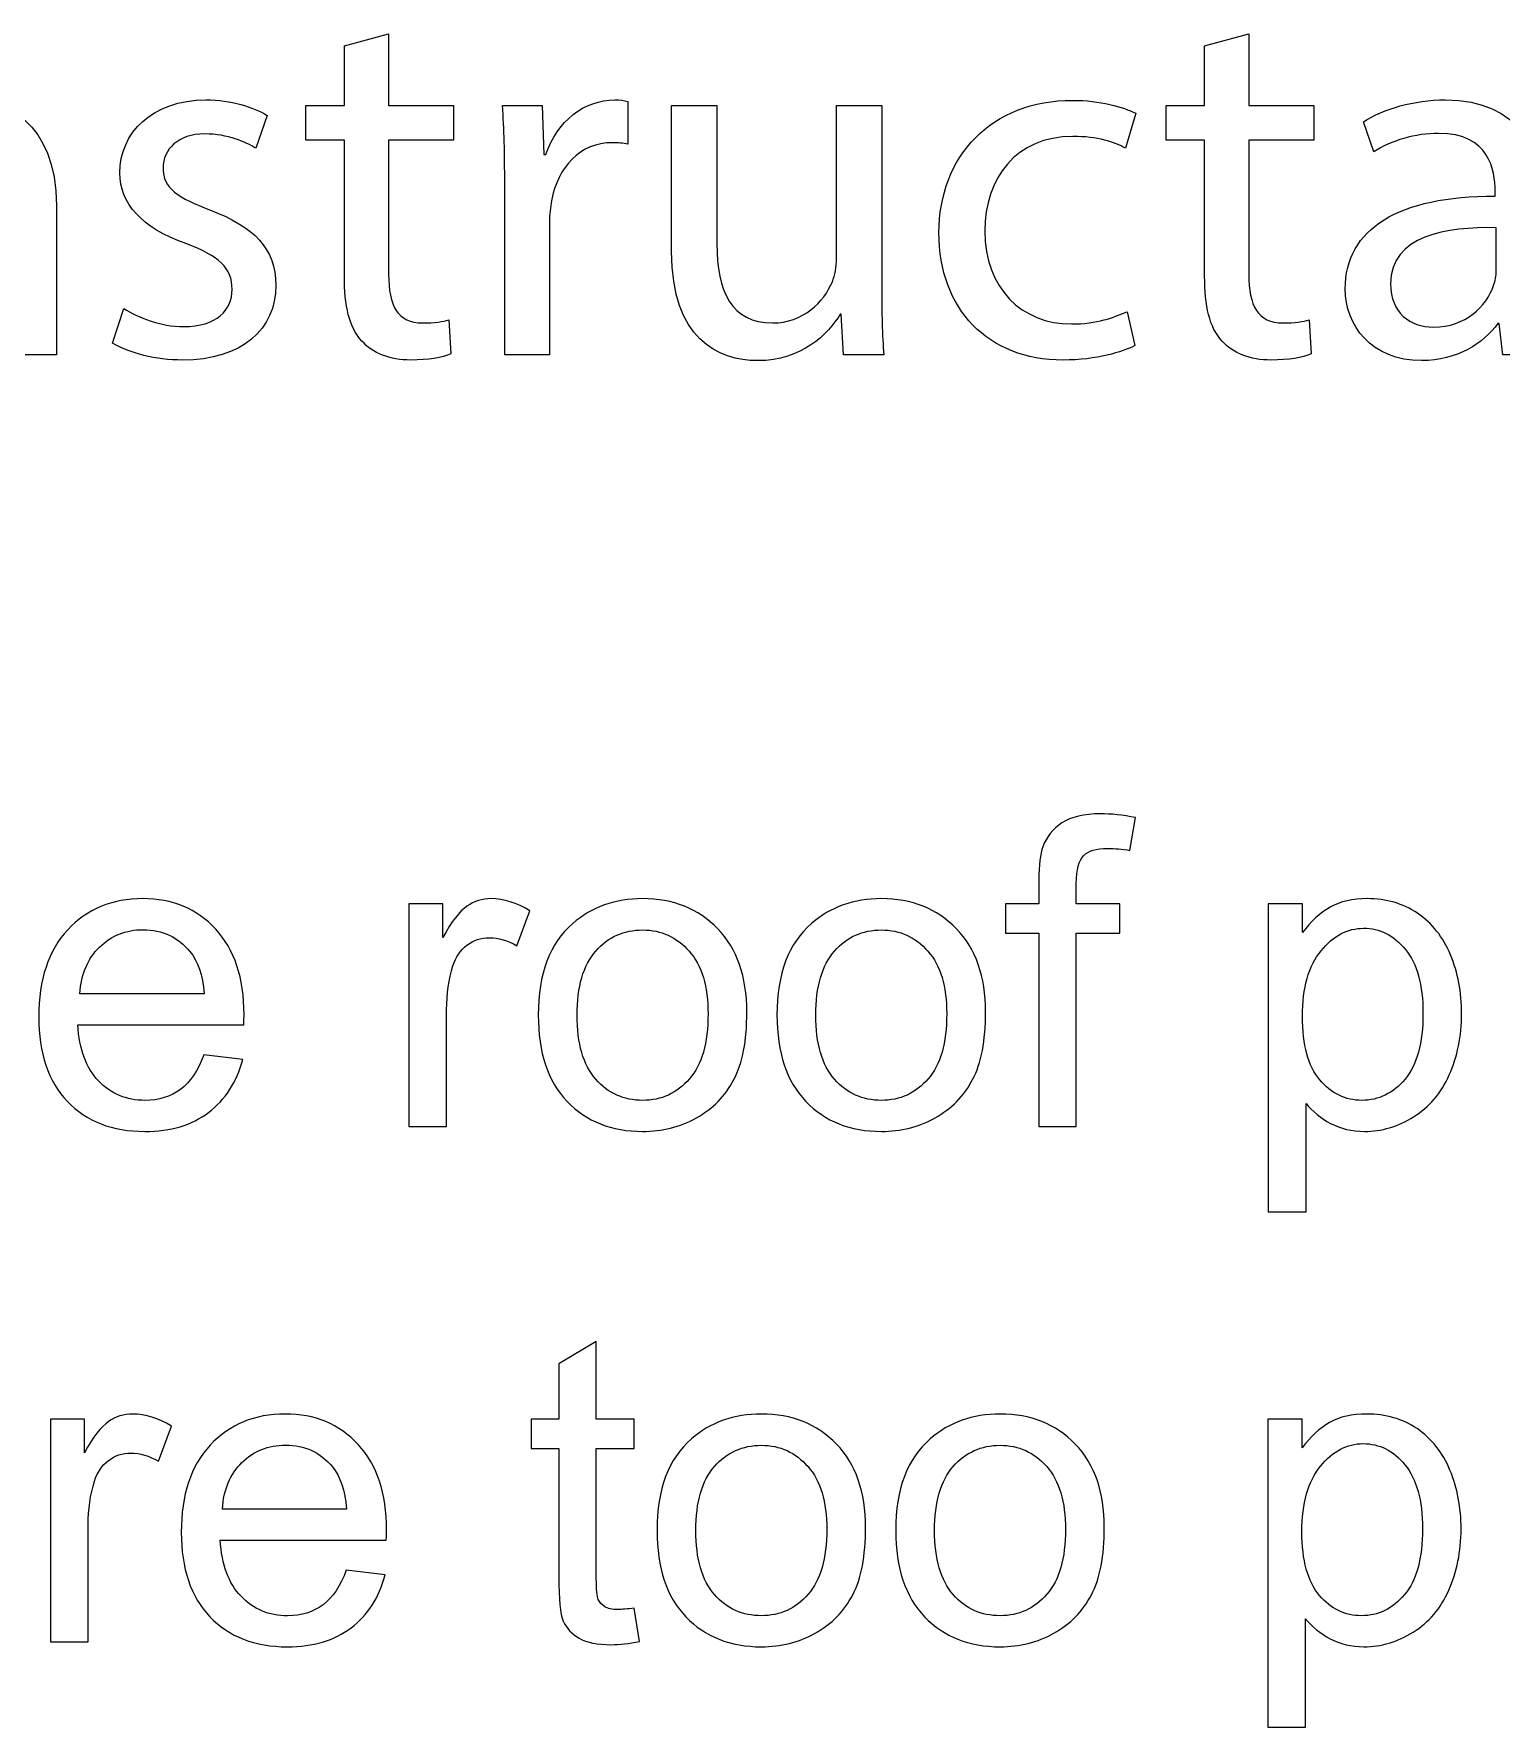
# Model space of a CAD drawing. Header units: centimetres. Extents: x -233 to -82, y 123 to 153.
# Drawn here: x -165.449 to -164.244, y 150.378 to 151.769 of the extents above; entities that cross this region are included whole.
import ezdxf

# ---------------------------------------------------------------- set-up
doc = ezdxf.new("R2010")
doc.units = ezdxf.units.CM
doc.header["$MEASUREMENT"] = 0
doc.layers.add('layer 1', color=7, linetype='Continuous')

msp = doc.modelspace()

# ---------------------------------------------------------------- linework, layer by layer
at = {"layer": 'layer 1'}
for points, knots in [([(-165.19427, 151.75925), (-165.19427, 151.75925), (-165.19427, 151.71005), (-165.19427, 151.71005), (-165.19427, 151.71005), (-165.19427, 151.71005), (-165.22595, 151.71005), (-165.22595, 151.71005), (-165.22595, 151.71005), (-165.22595, 151.71005), (-165.22595, 151.68173), (-165.22595, 151.68173), (-165.22595, 151.68173), (-165.22595, 151.68173), (-165.19427, 151.68173), (-165.19427, 151.68173), (-165.19427, 151.68173), (-165.19427, 151.68173), (-165.19427, 151.57001), (-165.19427, 151.57001), (-165.19427, 151.57001), (-165.19427, 151.54589), (-165.19043, 151.52765), (-165.17987, 151.51661), (-165.17987, 151.51661), (-165.17099, 151.50653), (-165.15695, 151.50101), (-165.13967, 151.50101), (-165.13967, 151.50101), (-165.12527, 151.50101), (-165.11387, 151.50305), (-165.10667, 151.50605), (-165.10667, 151.50605), (-165.10667, 151.50605), (-165.10835, 151.53401), (-165.10835, 151.53401), (-165.10835, 151.53401), (-165.11303, 151.53269), (-165.12023, 151.53149), (-165.12995, 151.53149), (-165.12995, 151.53149), (-165.15071, 151.53149), (-165.15791, 151.54589), (-165.15791, 151.57121), (-165.15791, 151.57121), (-165.15791, 151.57121), (-165.15791, 151.68173), (-165.15791, 151.68173), (-165.15791, 151.68173), (-165.15791, 151.68173), (-165.10451, 151.68173), (-165.10451, 151.68173), (-165.10451, 151.68173), (-165.10451, 151.68173), (-165.10451, 151.71005), (-165.10451, 151.71005), (-165.10451, 151.71005), (-165.10451, 151.71005), (-165.15791, 151.71005), (-165.15791, 151.71005), (-165.15791, 151.71005), (-165.15791, 151.71005), (-165.15791, 151.76897), (-165.15791, 151.76897), (-165.15791, 151.76897), (-165.15791, 151.76897), (-165.19427, 151.75925), (-165.19427, 151.75925)], [0, 0, 0, 0, 0.0555556, 0.0555556, 0.0555556, 0.0555556, 0.1111111, 0.1111111, 0.1111111, 0.1111111, 0.1666667, 0.1666667, 0.1666667, 0.1666667, 0.2222222, 0.2222222, 0.2222222, 0.2222222, 0.2777778, 0.2777778, 0.2777778, 0.2777778, 0.3333333, 0.3333333, 0.3333333, 0.3333333, 0.3888889, 0.3888889, 0.3888889, 0.3888889, 0.4444444, 0.4444444, 0.4444444, 0.4444444, 0.5, 0.5, 0.5, 0.5, 0.5555556, 0.5555556, 0.5555556, 0.5555556, 0.6111111, 0.6111111, 0.6111111, 0.6111111, 0.6666667, 0.6666667, 0.6666667, 0.6666667, 0.7222222, 0.7222222, 0.7222222, 0.7222222, 0.7777778, 0.7777778, 0.7777778, 0.7777778, 0.8333333, 0.8333333, 0.8333333, 0.8333333, 0.8888889, 0.8888889, 0.8888889, 0.8888889, 1, 1, 1, 1]), ([(-164.48729, 151.75925), (-164.48729, 151.75925), (-164.48729, 151.71005), (-164.48729, 151.71005), (-164.48729, 151.71005), (-164.48729, 151.71005), (-164.51897, 151.71005), (-164.51897, 151.71005), (-164.51897, 151.71005), (-164.51897, 151.71005), (-164.51897, 151.68173), (-164.51897, 151.68173), (-164.51897, 151.68173), (-164.51897, 151.68173), (-164.48729, 151.68173), (-164.48729, 151.68173), (-164.48729, 151.68173), (-164.48729, 151.68173), (-164.48729, 151.57001), (-164.48729, 151.57001), (-164.48729, 151.57001), (-164.48729, 151.54589), (-164.48345, 151.52765), (-164.47289, 151.51661), (-164.47289, 151.51661), (-164.46401, 151.50653), (-164.44997, 151.50101), (-164.43269, 151.50101), (-164.43269, 151.50101), (-164.41829, 151.50101), (-164.40689, 151.50305), (-164.39969, 151.50605), (-164.39969, 151.50605), (-164.39969, 151.50605), (-164.40137, 151.53401), (-164.40137, 151.53401), (-164.40137, 151.53401), (-164.40605, 151.53269), (-164.41325, 151.53149), (-164.42297, 151.53149), (-164.42297, 151.53149), (-164.44373, 151.53149), (-164.45093, 151.54589), (-164.45093, 151.57121), (-164.45093, 151.57121), (-164.45093, 151.57121), (-164.45093, 151.68173), (-164.45093, 151.68173), (-164.45093, 151.68173), (-164.45093, 151.68173), (-164.39753, 151.68173), (-164.39753, 151.68173), (-164.39753, 151.68173), (-164.39753, 151.68173), (-164.39753, 151.71005), (-164.39753, 151.71005), (-164.39753, 151.71005), (-164.39753, 151.71005), (-164.45093, 151.71005), (-164.45093, 151.71005), (-164.45093, 151.71005), (-164.45093, 151.71005), (-164.45093, 151.76897), (-164.45093, 151.76897), (-164.45093, 151.76897), (-164.45093, 151.76897), (-164.48729, 151.75925), (-164.48729, 151.75925)], [0, 0, 0, 0, 0.0555556, 0.0555556, 0.0555556, 0.0555556, 0.1111111, 0.1111111, 0.1111111, 0.1111111, 0.1666667, 0.1666667, 0.1666667, 0.1666667, 0.2222222, 0.2222222, 0.2222222, 0.2222222, 0.2777778, 0.2777778, 0.2777778, 0.2777778, 0.3333333, 0.3333333, 0.3333333, 0.3333333, 0.3888889, 0.3888889, 0.3888889, 0.3888889, 0.4444444, 0.4444444, 0.4444444, 0.4444444, 0.5, 0.5, 0.5, 0.5, 0.5555556, 0.5555556, 0.5555556, 0.5555556, 0.6111111, 0.6111111, 0.6111111, 0.6111111, 0.6666667, 0.6666667, 0.6666667, 0.6666667, 0.7222222, 0.7222222, 0.7222222, 0.7222222, 0.7777778, 0.7777778, 0.7777778, 0.7777778, 0.8333333, 0.8333333, 0.8333333, 0.8333333, 0.8888889, 0.8888889, 0.8888889, 0.8888889, 1, 1, 1, 1]), ([(-165.60527, 151.50521), (-165.60527, 151.50521), (-165.56807, 151.50521), (-165.56807, 151.50521), (-165.56807, 151.50521), (-165.56807, 151.50521), (-165.56807, 151.62845), (-165.56807, 151.62845), (-165.56807, 151.62845), (-165.56807, 151.63481), (-165.56723, 151.64105), (-165.56555, 151.64573), (-165.56555, 151.64573), (-165.55919, 151.66649), (-165.54011, 151.68389), (-165.51563, 151.68389), (-165.51563, 151.68389), (-165.48047, 151.68389), (-165.46811, 151.65629), (-165.46811, 151.62329), (-165.46811, 151.62329), (-165.46811, 151.62329), (-165.46811, 151.50521), (-165.46811, 151.50521), (-165.46811, 151.50521), (-165.46811, 151.50521), (-165.43091, 151.50521), (-165.43091, 151.50521), (-165.43091, 151.50521), (-165.43091, 151.50521), (-165.43091, 151.62761), (-165.43091, 151.62761), (-165.43091, 151.62761), (-165.43091, 151.69781), (-165.47495, 151.71473), (-165.50327, 151.71473), (-165.50327, 151.71473), (-165.53711, 151.71473), (-165.56087, 151.69577), (-165.57107, 151.67621), (-165.57107, 151.67621), (-165.57107, 151.67621), (-165.57191, 151.67621), (-165.57191, 151.67621), (-165.57191, 151.67621), (-165.57191, 151.67621), (-165.57395, 151.71005), (-165.57395, 151.71005), (-165.57395, 151.71005), (-165.57395, 151.71005), (-165.60707, 151.71005), (-165.60707, 151.71005), (-165.60707, 151.71005), (-165.60575, 151.69313), (-165.60527, 151.67585), (-165.60527, 151.65461), (-165.60527, 151.65461), (-165.60527, 151.65461), (-165.60527, 151.50521), (-165.60527, 151.50521)], [0, 0, 0, 0, 0.0625, 0.0625, 0.0625, 0.0625, 0.125, 0.125, 0.125, 0.125, 0.1875, 0.1875, 0.1875, 0.1875, 0.25, 0.25, 0.25, 0.25, 0.3125, 0.3125, 0.3125, 0.3125, 0.375, 0.375, 0.375, 0.375, 0.4375, 0.4375, 0.4375, 0.4375, 0.5, 0.5, 0.5, 0.5, 0.5625, 0.5625, 0.5625, 0.5625, 0.625, 0.625, 0.625, 0.625, 0.6875, 0.6875, 0.6875, 0.6875, 0.75, 0.75, 0.75, 0.75, 0.8125, 0.8125, 0.8125, 0.8125, 0.875, 0.875, 0.875, 0.875, 1, 1, 1, 1]), ([(-165.38471, 151.51493), (-165.37031, 151.50653), (-165.34967, 151.50101), (-165.32723, 151.50101), (-165.32723, 151.50101), (-165.27851, 151.50101), (-165.25055, 151.52633), (-165.25055, 151.56233), (-165.25055, 151.56233), (-165.25055, 151.59281), (-165.26879, 151.61057), (-165.30431, 151.62413), (-165.30431, 151.62413), (-165.33095, 151.63433), (-165.34331, 151.64189), (-165.34331, 151.65893), (-165.34331, 151.65893), (-165.34331, 151.67417), (-165.33095, 151.68677), (-165.30899, 151.68677), (-165.30899, 151.68677), (-165.28991, 151.68677), (-165.27515, 151.68005), (-165.26711, 151.67501), (-165.26711, 151.67501), (-165.26711, 151.67501), (-165.25775, 151.70201), (-165.25775, 151.70201), (-165.25775, 151.70201), (-165.26915, 151.70885), (-165.28739, 151.71473), (-165.30815, 151.71473), (-165.30815, 151.71473), (-165.35219, 151.71473), (-165.37883, 151.68761), (-165.37883, 151.65461), (-165.37883, 151.65461), (-165.37883, 151.63013), (-165.36143, 151.60973), (-165.32459, 151.59665), (-165.32459, 151.59665), (-165.29711, 151.58645), (-165.28655, 151.57673), (-165.28655, 151.55897), (-165.28655, 151.55897), (-165.28655, 151.54205), (-165.29927, 151.52849), (-165.32639, 151.52849), (-165.32639, 151.52849), (-165.34499, 151.52849), (-165.36443, 151.53617), (-165.37547, 151.54337), (-165.37547, 151.54337), (-165.37547, 151.54337), (-165.38471, 151.51493), (-165.38471, 151.51493)], [0, 0, 0, 0, 0.0666667, 0.0666667, 0.0666667, 0.0666667, 0.1333333, 0.1333333, 0.1333333, 0.1333333, 0.2, 0.2, 0.2, 0.2, 0.2666667, 0.2666667, 0.2666667, 0.2666667, 0.3333333, 0.3333333, 0.3333333, 0.3333333, 0.4, 0.4, 0.4, 0.4, 0.4666667, 0.4666667, 0.4666667, 0.4666667, 0.5333333, 0.5333333, 0.5333333, 0.5333333, 0.6, 0.6, 0.6, 0.6, 0.6666667, 0.6666667, 0.6666667, 0.6666667, 0.7333333, 0.7333333, 0.7333333, 0.7333333, 0.8, 0.8, 0.8, 0.8, 0.8666667, 0.8666667, 0.8666667, 0.8666667, 1, 1, 1, 1]), ([(-165.06251, 151.50521), (-165.06251, 151.50521), (-165.02579, 151.50521), (-165.02579, 151.50521), (-165.02579, 151.50521), (-165.02579, 151.50521), (-165.02579, 151.61441), (-165.02579, 151.61441), (-165.02579, 151.61441), (-165.02579, 151.62077), (-165.02483, 151.62665), (-165.02399, 151.63181), (-165.02399, 151.63181), (-165.01895, 151.65977), (-165.00035, 151.67957), (-164.97407, 151.67957), (-164.97407, 151.67957), (-164.96903, 151.67957), (-164.96519, 151.67921), (-164.96135, 151.67837), (-164.96135, 151.67837), (-164.96135, 151.67837), (-164.96135, 151.71353), (-164.96135, 151.71353), (-164.96135, 151.71353), (-164.96483, 151.71437), (-164.96771, 151.71473), (-164.97203, 151.71473), (-164.97203, 151.71473), (-164.99699, 151.71473), (-165.01943, 151.69745), (-165.02867, 151.66985), (-165.02867, 151.66985), (-165.02867, 151.66985), (-165.03035, 151.66985), (-165.03035, 151.66985), (-165.03035, 151.66985), (-165.03035, 151.66985), (-165.03167, 151.71005), (-165.03167, 151.71005), (-165.03167, 151.71005), (-165.03167, 151.71005), (-165.06431, 151.71005), (-165.06431, 151.71005), (-165.06431, 151.71005), (-165.06299, 151.69109), (-165.06251, 151.67033), (-165.06251, 151.64621), (-165.06251, 151.64621), (-165.06251, 151.64621), (-165.06251, 151.50521), (-165.06251, 151.50521)], [0, 0, 0, 0, 0.0714286, 0.0714286, 0.0714286, 0.0714286, 0.1428571, 0.1428571, 0.1428571, 0.1428571, 0.2142857, 0.2142857, 0.2142857, 0.2142857, 0.2857143, 0.2857143, 0.2857143, 0.2857143, 0.3571429, 0.3571429, 0.3571429, 0.3571429, 0.4285714, 0.4285714, 0.4285714, 0.4285714, 0.5, 0.5, 0.5, 0.5, 0.5714286, 0.5714286, 0.5714286, 0.5714286, 0.6428571, 0.6428571, 0.6428571, 0.6428571, 0.7142857, 0.7142857, 0.7142857, 0.7142857, 0.7857143, 0.7857143, 0.7857143, 0.7857143, 0.8571429, 0.8571429, 0.8571429, 0.8571429, 1, 1, 1, 1]), ([(-164.75267, 151.71005), (-164.75267, 151.71005), (-164.78987, 151.71005), (-164.78987, 151.71005), (-164.78987, 151.71005), (-164.78987, 151.71005), (-164.78987, 151.58441), (-164.78987, 151.58441), (-164.78987, 151.58441), (-164.78987, 151.57757), (-164.79119, 151.57085), (-164.79323, 151.56533), (-164.79323, 151.56533), (-164.80007, 151.54877), (-164.81735, 151.53149), (-164.84243, 151.53149), (-164.84243, 151.53149), (-164.87627, 151.53149), (-164.88815, 151.55765), (-164.88815, 151.59665), (-164.88815, 151.59665), (-164.88815, 151.59665), (-164.88815, 151.71005), (-164.88815, 151.71005), (-164.88815, 151.71005), (-164.88815, 151.71005), (-164.92535, 151.71005), (-164.92535, 151.71005), (-164.92535, 151.71005), (-164.92535, 151.71005), (-164.92535, 151.59029), (-164.92535, 151.59029), (-164.92535, 151.59029), (-164.92535, 151.51829), (-164.88683, 151.50053), (-164.85467, 151.50053), (-164.85467, 151.50053), (-164.81831, 151.50053), (-164.79671, 151.52213), (-164.78687, 151.53869), (-164.78687, 151.53869), (-164.78687, 151.53869), (-164.78603, 151.53869), (-164.78603, 151.53869), (-164.78603, 151.53869), (-164.78603, 151.53869), (-164.78399, 151.50521), (-164.78399, 151.50521), (-164.78399, 151.50521), (-164.78399, 151.50521), (-164.75099, 151.50521), (-164.75099, 151.50521), (-164.75099, 151.50521), (-164.75219, 151.52129), (-164.75267, 151.53989), (-164.75267, 151.56113), (-164.75267, 151.56113), (-164.75267, 151.56113), (-164.75267, 151.71005), (-164.75267, 151.71005)], [0, 0, 0, 0, 0.0625, 0.0625, 0.0625, 0.0625, 0.125, 0.125, 0.125, 0.125, 0.1875, 0.1875, 0.1875, 0.1875, 0.25, 0.25, 0.25, 0.25, 0.3125, 0.3125, 0.3125, 0.3125, 0.375, 0.375, 0.375, 0.375, 0.4375, 0.4375, 0.4375, 0.4375, 0.5, 0.5, 0.5, 0.5, 0.5625, 0.5625, 0.5625, 0.5625, 0.625, 0.625, 0.625, 0.625, 0.6875, 0.6875, 0.6875, 0.6875, 0.75, 0.75, 0.75, 0.75, 0.8125, 0.8125, 0.8125, 0.8125, 0.875, 0.875, 0.875, 0.875, 1, 1, 1, 1]), ([(-164.55107, 151.54073), (-164.56163, 151.53617), (-164.57567, 151.53065), (-164.59679, 151.53065), (-164.59679, 151.53065), (-164.63747, 151.53065), (-164.66795, 151.55981), (-164.66795, 151.60721), (-164.66795, 151.60721), (-164.66795, 151.65005), (-164.64251, 151.68473), (-164.59559, 151.68473), (-164.59559, 151.68473), (-164.57519, 151.68473), (-164.56127, 151.68005), (-164.55239, 151.67501), (-164.55239, 151.67501), (-164.55239, 151.67501), (-164.54387, 151.70381), (-164.54387, 151.70381), (-164.54387, 151.70381), (-164.55407, 151.70885), (-164.57351, 151.71437), (-164.59559, 151.71437), (-164.59559, 151.71437), (-164.66243, 151.71437), (-164.70563, 151.66865), (-164.70563, 151.60553), (-164.70563, 151.60553), (-164.70563, 151.54289), (-164.66543, 151.50101), (-164.60363, 151.50101), (-164.60363, 151.50101), (-164.57603, 151.50101), (-164.55455, 151.50773), (-164.54471, 151.51289), (-164.54471, 151.51289), (-164.54471, 151.51289), (-164.55107, 151.54073), (-164.55107, 151.54073)], [0, 0, 0, 0, 0.0909091, 0.0909091, 0.0909091, 0.0909091, 0.1818182, 0.1818182, 0.1818182, 0.1818182, 0.2727273, 0.2727273, 0.2727273, 0.2727273, 0.3636364, 0.3636364, 0.3636364, 0.3636364, 0.4545455, 0.4545455, 0.4545455, 0.4545455, 0.5454545, 0.5454545, 0.5454545, 0.5454545, 0.6363636, 0.6363636, 0.6363636, 0.6363636, 0.7272727, 0.7272727, 0.7272727, 0.7272727, 0.8181818, 0.8181818, 0.8181818, 0.8181818, 1, 1, 1, 1]), ([(-164.20829, 151.50521), (-164.21081, 151.51913), (-164.21165, 151.53653), (-164.21165, 151.55429), (-164.21165, 151.55429), (-164.21165, 151.55429), (-164.21165, 151.63097), (-164.21165, 151.63097), (-164.21165, 151.63097), (-164.21165, 151.67201), (-164.22689, 151.71473), (-164.28953, 151.71473), (-164.28953, 151.71473), (-164.31533, 151.71473), (-164.33993, 151.70753), (-164.35685, 151.69661), (-164.35685, 151.69661), (-164.35685, 151.69661), (-164.34833, 151.67201), (-164.34833, 151.67201), (-164.34833, 151.67201), (-164.33405, 151.68137), (-164.31413, 151.68725), (-164.29505, 151.68725), (-164.29505, 151.68725), (-164.25317, 151.68725), (-164.24849, 151.65677), (-164.24849, 151.63985), (-164.24849, 151.63985), (-164.24849, 151.63985), (-164.24849, 151.63565), (-164.24849, 151.63565), (-164.24849, 151.63565), (-164.32769, 151.63601), (-164.37173, 151.60889), (-164.37173, 151.55945), (-164.37173, 151.55945), (-164.37173, 151.52981), (-164.35049, 151.50053), (-164.30897, 151.50053), (-164.30897, 151.50053), (-164.27981, 151.50053), (-164.25785, 151.51493), (-164.24633, 151.53101), (-164.24633, 151.53101), (-164.24633, 151.53101), (-164.24513, 151.53101), (-164.24513, 151.53101), (-164.24513, 151.53101), (-164.24513, 151.53101), (-164.24213, 151.50521), (-164.24213, 151.50521), (-164.24213, 151.50521), (-164.24213, 151.50521), (-164.20829, 151.50521), (-164.20829, 151.50521)], [0, 0, 0, 0, 0.0666667, 0.0666667, 0.0666667, 0.0666667, 0.1333333, 0.1333333, 0.1333333, 0.1333333, 0.2, 0.2, 0.2, 0.2, 0.2666667, 0.2666667, 0.2666667, 0.2666667, 0.3333333, 0.3333333, 0.3333333, 0.3333333, 0.4, 0.4, 0.4, 0.4, 0.4666667, 0.4666667, 0.4666667, 0.4666667, 0.5333333, 0.5333333, 0.5333333, 0.5333333, 0.6, 0.6, 0.6, 0.6, 0.6666667, 0.6666667, 0.6666667, 0.6666667, 0.7333333, 0.7333333, 0.7333333, 0.7333333, 0.8, 0.8, 0.8, 0.8, 0.8666667, 0.8666667, 0.8666667, 0.8666667, 1, 1, 1, 1]), ([(-164.24765, 151.57421), (-164.24765, 151.57037), (-164.24849, 151.56617), (-164.24981, 151.56233), (-164.24981, 151.56233), (-164.25569, 151.54505), (-164.27261, 151.52813), (-164.29925, 151.52813), (-164.29925, 151.52813), (-164.31833, 151.52813), (-164.33441, 151.53953), (-164.33441, 151.56365), (-164.33441, 151.56365), (-164.33441, 151.60337), (-164.28833, 151.61057), (-164.24765, 151.60973), (-164.24765, 151.60973), (-164.24765, 151.60973), (-164.24765, 151.57421), (-164.24765, 151.57421)], [0, 0, 0, 0, 0.1666667, 0.1666667, 0.1666667, 0.1666667, 0.3333333, 0.3333333, 0.3333333, 0.3333333, 0.5, 0.5, 0.5, 0.5, 0.6666667, 0.6666667, 0.6666667, 0.6666667, 1, 1, 1, 1]), ([(-164.62353, 150.8715), (-164.62353, 150.8715), (-164.62353, 151.0303), (-164.62353, 151.0303), (-164.62353, 151.0303), (-164.62353, 151.0303), (-164.65093, 151.0303), (-164.65093, 151.0303), (-164.65093, 151.0303), (-164.65093, 151.0303), (-164.65093, 151.0544), (-164.65093, 151.0544), (-164.65093, 151.0544), (-164.65093, 151.0544), (-164.62353, 151.0544), (-164.62353, 151.0544), (-164.62353, 151.0544), (-164.62353, 151.0544), (-164.62353, 151.0739), (-164.62353, 151.0739), (-164.62353, 151.0739), (-164.62353, 151.0862), (-164.62243, 151.0953), (-164.62033, 151.1013), (-164.62033, 151.1013), (-164.61733, 151.1093), (-164.61203, 151.1158), (-164.60453, 151.1208), (-164.60453, 151.1208), (-164.59703, 151.1258), (-164.58643, 151.1283), (-164.57293, 151.1283), (-164.57293, 151.1283), (-164.56423, 151.1283), (-164.55453, 151.1273), (-164.54403, 151.1252), (-164.54403, 151.1252), (-164.54403, 151.1252), (-164.54863, 151.0982), (-164.54863, 151.0982), (-164.54863, 151.0982), (-164.55513, 151.0993), (-164.56123, 151.0999), (-164.56693, 151.0999), (-164.56693, 151.0999), (-164.57633, 151.0999), (-164.58293, 151.0979), (-164.58683, 151.0939), (-164.58683, 151.0939), (-164.59073, 151.0899), (-164.59273, 151.0824), (-164.59273, 151.0713), (-164.59273, 151.0713), (-164.59273, 151.0713), (-164.59273, 151.0544), (-164.59273, 151.0544), (-164.59273, 151.0544), (-164.59273, 151.0544), (-164.55703, 151.0544), (-164.55703, 151.0544), (-164.55703, 151.0544), (-164.55703, 151.0544), (-164.55703, 151.0303), (-164.55703, 151.0303), (-164.55703, 151.0303), (-164.55703, 151.0303), (-164.59273, 151.0303), (-164.59273, 151.0303), (-164.59273, 151.0303), (-164.59273, 151.0303), (-164.59273, 150.8715), (-164.59273, 150.8715), (-164.59273, 150.8715), (-164.59273, 150.8715), (-164.62353, 150.8715), (-164.62353, 150.8715)], [0, 0, 0, 0, 0.05, 0.05, 0.05, 0.05, 0.1, 0.1, 0.1, 0.1, 0.15, 0.15, 0.15, 0.15, 0.2, 0.2, 0.2, 0.2, 0.25, 0.25, 0.25, 0.25, 0.3, 0.3, 0.3, 0.3, 0.35, 0.35, 0.35, 0.35, 0.4, 0.4, 0.4, 0.4, 0.45, 0.45, 0.45, 0.45, 0.5, 0.5, 0.5, 0.5, 0.55, 0.55, 0.55, 0.55, 0.6, 0.6, 0.6, 0.6, 0.65, 0.65, 0.65, 0.65, 0.7, 0.7, 0.7, 0.7, 0.75, 0.75, 0.75, 0.75, 0.8, 0.8, 0.8, 0.8, 0.85, 0.85, 0.85, 0.85, 0.9, 0.9, 0.9, 0.9, 1, 1, 1, 1]), ([(-165.30983, 150.9304), (-165.30983, 150.9304), (-165.27783, 150.9264), (-165.27783, 150.9264), (-165.27783, 150.9264), (-165.28293, 150.9077), (-165.29223, 150.8932), (-165.30593, 150.8829), (-165.30593, 150.8829), (-165.31963, 150.8726), (-165.33703, 150.8674), (-165.35823, 150.8674), (-165.35823, 150.8674), (-165.38503, 150.8674), (-165.40623, 150.8756), (-165.42193, 150.8921), (-165.42193, 150.8921), (-165.43763, 150.9086), (-165.44543, 150.9317), (-165.44543, 150.9614), (-165.44543, 150.9614), (-165.44543, 150.9922), (-165.43753, 151.0161), (-165.42163, 151.0331), (-165.42163, 151.0331), (-165.40573, 151.0501), (-165.38523, 151.0586), (-165.35993, 151.0586), (-165.35993, 151.0586), (-165.33553, 151.0586), (-165.31553, 151.0503), (-165.30003, 151.0336), (-165.30003, 151.0336), (-165.28453, 151.0169), (-165.27673, 150.9935), (-165.27673, 150.9633), (-165.27673, 150.9633), (-165.27673, 150.9615), (-165.27683, 150.9587), (-165.27693, 150.955), (-165.27693, 150.955), (-165.27693, 150.955), (-165.41333, 150.955), (-165.41333, 150.955), (-165.41333, 150.955), (-165.41223, 150.9349), (-165.40653, 150.9196), (-165.39633, 150.9089), (-165.39633, 150.9089), (-165.38613, 150.8982), (-165.37333, 150.8929), (-165.35803, 150.8929), (-165.35803, 150.8929), (-165.34673, 150.8929), (-165.33703, 150.8959), (-165.32893, 150.9019), (-165.32893, 150.9019), (-165.32093, 150.9078), (-165.31453, 150.9173), (-165.30983, 150.9304)], [0, 0, 0, 0, 0.0625, 0.0625, 0.0625, 0.0625, 0.125, 0.125, 0.125, 0.125, 0.1875, 0.1875, 0.1875, 0.1875, 0.25, 0.25, 0.25, 0.25, 0.3125, 0.3125, 0.3125, 0.3125, 0.375, 0.375, 0.375, 0.375, 0.4375, 0.4375, 0.4375, 0.4375, 0.5, 0.5, 0.5, 0.5, 0.5625, 0.5625, 0.5625, 0.5625, 0.625, 0.625, 0.625, 0.625, 0.6875, 0.6875, 0.6875, 0.6875, 0.75, 0.75, 0.75, 0.75, 0.8125, 0.8125, 0.8125, 0.8125, 0.875, 0.875, 0.875, 0.875, 1, 1, 1, 1]), ([(-165.14123, 150.8715), (-165.14123, 150.8715), (-165.14123, 151.0544), (-165.14123, 151.0544), (-165.14123, 151.0544), (-165.14123, 151.0544), (-165.11333, 151.0544), (-165.11333, 151.0544), (-165.11333, 151.0544), (-165.11333, 151.0544), (-165.11333, 151.0267), (-165.11333, 151.0267), (-165.11333, 151.0267), (-165.10623, 151.0397), (-165.09963, 151.0483), (-165.09353, 151.0524), (-165.09353, 151.0524), (-165.08753, 151.0565), (-165.08093, 151.0586), (-165.07373, 151.0586), (-165.07373, 151.0586), (-165.06323, 151.0586), (-165.05263, 151.0553), (-165.04183, 151.0486), (-165.04183, 151.0486), (-165.04183, 151.0486), (-165.05253, 151.0198), (-165.05253, 151.0198), (-165.05253, 151.0198), (-165.06003, 151.0243), (-165.06763, 151.0265), (-165.07523, 151.0265), (-165.07523, 151.0265), (-165.08203, 151.0265), (-165.08813, 151.0245), (-165.09353, 151.0204), (-165.09353, 151.0204), (-165.09893, 151.0163), (-165.10273, 151.0107), (-165.10503, 151.0034), (-165.10503, 151.0034), (-165.10853, 150.9924), (-165.11023, 150.9804), (-165.11023, 150.9673), (-165.11023, 150.9673), (-165.11023, 150.9673), (-165.11023, 150.8715), (-165.11023, 150.8715), (-165.11023, 150.8715), (-165.11023, 150.8715), (-165.14123, 150.8715), (-165.14123, 150.8715)], [0, 0, 0, 0, 0.0714286, 0.0714286, 0.0714286, 0.0714286, 0.1428571, 0.1428571, 0.1428571, 0.1428571, 0.2142857, 0.2142857, 0.2142857, 0.2142857, 0.2857143, 0.2857143, 0.2857143, 0.2857143, 0.3571429, 0.3571429, 0.3571429, 0.3571429, 0.4285714, 0.4285714, 0.4285714, 0.4285714, 0.5, 0.5, 0.5, 0.5, 0.5714286, 0.5714286, 0.5714286, 0.5714286, 0.6428571, 0.6428571, 0.6428571, 0.6428571, 0.7142857, 0.7142857, 0.7142857, 0.7142857, 0.7857143, 0.7857143, 0.7857143, 0.7857143, 0.8571429, 0.8571429, 0.8571429, 0.8571429, 1, 1, 1, 1]), ([(-165.03493, 150.963), (-165.03493, 150.9969), (-165.02553, 151.0219), (-165.00663, 151.0382), (-165.00663, 151.0382), (-164.99093, 151.0518), (-164.97173, 151.0586), (-164.94913, 151.0586), (-164.94913, 151.0586), (-164.92403, 151.0586), (-164.90343, 151.0504), (-164.88743, 151.0339), (-164.88743, 151.0339), (-164.87153, 151.0174), (-164.86353, 150.9946), (-164.86353, 150.9656), (-164.86353, 150.9656), (-164.86353, 150.942), (-164.86703, 150.9235), (-164.87413, 150.91), (-164.87413, 150.91), (-164.88123, 150.8965), (-164.89143, 150.8861), (-164.90493, 150.8786), (-164.90493, 150.8786), (-164.91843, 150.8711), (-164.93323, 150.8674), (-164.94913, 150.8674), (-164.94913, 150.8674), (-164.97473, 150.8674), (-164.99543, 150.8756), (-165.01123, 150.892), (-165.01123, 150.892), (-165.02703, 150.9084), (-165.03493, 150.9321), (-165.03493, 150.963)], [0, 0, 0, 0, 0.1, 0.1, 0.1, 0.1, 0.2, 0.2, 0.2, 0.2, 0.3, 0.3, 0.3, 0.3, 0.4, 0.4, 0.4, 0.4, 0.5, 0.5, 0.5, 0.5, 0.6, 0.6, 0.6, 0.6, 0.7, 0.7, 0.7, 0.7, 0.8, 0.8, 0.8, 0.8, 1, 1, 1, 1]), ([(-164.83873, 150.963), (-164.83873, 150.9969), (-164.82933, 151.0219), (-164.81043, 151.0382), (-164.81043, 151.0382), (-164.79473, 151.0518), (-164.77553, 151.0586), (-164.75293, 151.0586), (-164.75293, 151.0586), (-164.72783, 151.0586), (-164.70723, 151.0504), (-164.69123, 151.0339), (-164.69123, 151.0339), (-164.67533, 151.0174), (-164.66733, 150.9946), (-164.66733, 150.9656), (-164.66733, 150.9656), (-164.66733, 150.942), (-164.67083, 150.9235), (-164.67793, 150.91), (-164.67793, 150.91), (-164.68503, 150.8965), (-164.69523, 150.8861), (-164.70873, 150.8786), (-164.70873, 150.8786), (-164.72223, 150.8711), (-164.73703, 150.8674), (-164.75293, 150.8674), (-164.75293, 150.8674), (-164.77853, 150.8674), (-164.79923, 150.8756), (-164.81503, 150.892), (-164.81503, 150.892), (-164.83083, 150.9084), (-164.83873, 150.9321), (-164.83873, 150.963)], [0, 0, 0, 0, 0.1, 0.1, 0.1, 0.1, 0.2, 0.2, 0.2, 0.2, 0.3, 0.3, 0.3, 0.3, 0.4, 0.4, 0.4, 0.4, 0.5, 0.5, 0.5, 0.5, 0.6, 0.6, 0.6, 0.6, 0.7, 0.7, 0.7, 0.7, 0.8, 0.8, 0.8, 0.8, 1, 1, 1, 1]), ([(-164.43493, 150.8014), (-164.43493, 150.8014), (-164.43493, 151.0544), (-164.43493, 151.0544), (-164.43493, 151.0544), (-164.43493, 151.0544), (-164.40673, 151.0544), (-164.40673, 151.0544), (-164.40673, 151.0544), (-164.40673, 151.0544), (-164.40673, 151.0307), (-164.40673, 151.0307), (-164.40673, 151.0307), (-164.40003, 151.04), (-164.39253, 151.0469), (-164.38413, 151.0516), (-164.38413, 151.0516), (-164.37583, 151.0563), (-164.36563, 151.0586), (-164.35363, 151.0586), (-164.35363, 151.0586), (-164.33803, 151.0586), (-164.32423, 151.0546), (-164.31233, 151.0466), (-164.31233, 151.0466), (-164.30043, 151.0385), (-164.29133, 151.0272), (-164.28523, 151.0125), (-164.28523, 151.0125), (-164.27913, 150.9978), (-164.27613, 150.9818), (-164.27613, 150.9643), (-164.27613, 150.9643), (-164.27613, 150.9456), (-164.27953, 150.9288), (-164.28623, 150.9138), (-164.28623, 150.9138), (-164.29293, 150.8988), (-164.30273, 150.8873), (-164.31553, 150.8794), (-164.31553, 150.8794), (-164.32833, 150.8714), (-164.34183, 150.8674), (-164.35593, 150.8674), (-164.35593, 150.8674), (-164.36623, 150.8674), (-164.37553, 150.8696), (-164.38373, 150.874), (-164.38373, 150.874), (-164.39193, 150.8783), (-164.39863, 150.8838), (-164.40393, 150.8904), (-164.40393, 150.8904), (-164.40393, 150.8904), (-164.40393, 150.8014), (-164.40393, 150.8014), (-164.40393, 150.8014), (-164.40393, 150.8014), (-164.43493, 150.8014), (-164.43493, 150.8014)], [0, 0, 0, 0, 0.0625, 0.0625, 0.0625, 0.0625, 0.125, 0.125, 0.125, 0.125, 0.1875, 0.1875, 0.1875, 0.1875, 0.25, 0.25, 0.25, 0.25, 0.3125, 0.3125, 0.3125, 0.3125, 0.375, 0.375, 0.375, 0.375, 0.4375, 0.4375, 0.4375, 0.4375, 0.5, 0.5, 0.5, 0.5, 0.5625, 0.5625, 0.5625, 0.5625, 0.625, 0.625, 0.625, 0.625, 0.6875, 0.6875, 0.6875, 0.6875, 0.75, 0.75, 0.75, 0.75, 0.8125, 0.8125, 0.8125, 0.8125, 0.875, 0.875, 0.875, 0.875, 1, 1, 1, 1]), ([(-165.41163, 150.9805), (-165.41163, 150.9805), (-165.30953, 150.9805), (-165.30953, 150.9805), (-165.30953, 150.9805), (-165.31083, 150.9959), (-165.31473, 151.0075), (-165.32123, 151.0152), (-165.32123, 151.0152), (-165.33113, 151.0271), (-165.34393, 151.0331), (-165.35963, 151.0331), (-165.35963, 151.0331), (-165.37393, 151.0331), (-165.38583, 151.0283), (-165.39553, 151.0188), (-165.39553, 151.0188), (-165.40523, 151.0093), (-165.41063, 150.9965), (-165.41163, 150.9805)], [0, 0, 0, 0, 0.1666667, 0.1666667, 0.1666667, 0.1666667, 0.3333333, 0.3333333, 0.3333333, 0.3333333, 0.5, 0.5, 0.5, 0.5, 0.6666667, 0.6666667, 0.6666667, 0.6666667, 1, 1, 1, 1]), ([(-165.00303, 150.963), (-165.00303, 150.9395), (-164.99793, 150.922), (-164.98773, 150.9104), (-164.98773, 150.9104), (-164.97753, 150.8987), (-164.96463, 150.8929), (-164.94913, 150.8929), (-164.94913, 150.8929), (-164.93373, 150.8929), (-164.92093, 150.8988), (-164.91073, 150.9105), (-164.91073, 150.9105), (-164.90053, 150.9222), (-164.89543, 150.94), (-164.89543, 150.964), (-164.89543, 150.964), (-164.89543, 150.9866), (-164.90053, 151.0037), (-164.91083, 151.0154), (-164.91083, 151.0154), (-164.92113, 151.0271), (-164.93383, 151.0329), (-164.94913, 151.0329), (-164.94913, 151.0329), (-164.96463, 151.0329), (-164.97753, 151.0271), (-164.98773, 151.0155), (-164.98773, 151.0155), (-164.99793, 151.0039), (-165.00303, 150.9864), (-165.00303, 150.963)], [0, 0, 0, 0, 0.1111111, 0.1111111, 0.1111111, 0.1111111, 0.2222222, 0.2222222, 0.2222222, 0.2222222, 0.3333333, 0.3333333, 0.3333333, 0.3333333, 0.4444444, 0.4444444, 0.4444444, 0.4444444, 0.5555556, 0.5555556, 0.5555556, 0.5555556, 0.6666667, 0.6666667, 0.6666667, 0.6666667, 0.7777778, 0.7777778, 0.7777778, 0.7777778, 1, 1, 1, 1]), ([(-164.80683, 150.963), (-164.80683, 150.9395), (-164.80173, 150.922), (-164.79153, 150.9104), (-164.79153, 150.9104), (-164.78133, 150.8987), (-164.76843, 150.8929), (-164.75293, 150.8929), (-164.75293, 150.8929), (-164.73753, 150.8929), (-164.72473, 150.8988), (-164.71453, 150.9105), (-164.71453, 150.9105), (-164.70433, 150.9222), (-164.69923, 150.94), (-164.69923, 150.964), (-164.69923, 150.964), (-164.69923, 150.9866), (-164.70433, 151.0037), (-164.71463, 151.0154), (-164.71463, 151.0154), (-164.72493, 151.0271), (-164.73763, 151.0329), (-164.75293, 151.0329), (-164.75293, 151.0329), (-164.76843, 151.0329), (-164.78133, 151.0271), (-164.79153, 151.0155), (-164.79153, 151.0155), (-164.80173, 151.0039), (-164.80683, 150.9864), (-164.80683, 150.963)], [0, 0, 0, 0, 0.1111111, 0.1111111, 0.1111111, 0.1111111, 0.2222222, 0.2222222, 0.2222222, 0.2222222, 0.3333333, 0.3333333, 0.3333333, 0.3333333, 0.4444444, 0.4444444, 0.4444444, 0.4444444, 0.5555556, 0.5555556, 0.5555556, 0.5555556, 0.6666667, 0.6666667, 0.6666667, 0.6666667, 0.7777778, 0.7777778, 0.7777778, 0.7777778, 1, 1, 1, 1]), ([(-164.40693, 150.9619), (-164.40693, 150.9384), (-164.40213, 150.921), (-164.39263, 150.9098), (-164.39263, 150.9098), (-164.38313, 150.8985), (-164.37153, 150.8929), (-164.35793, 150.8929), (-164.35793, 150.8929), (-164.34423, 150.8929), (-164.33243, 150.8987), (-164.32253, 150.9104), (-164.32253, 150.9104), (-164.31273, 150.922), (-164.30783, 150.94), (-164.30783, 150.9645), (-164.30783, 150.9645), (-164.30783, 150.9878), (-164.31263, 151.0053), (-164.32223, 151.0169), (-164.32223, 151.0169), (-164.33183, 151.0285), (-164.34333, 151.0343), (-164.35663, 151.0343), (-164.35663, 151.0343), (-164.36983, 151.0343), (-164.38153, 151.0281), (-164.39163, 151.0158), (-164.39163, 151.0158), (-164.40183, 151.0034), (-164.40693, 150.9854), (-164.40693, 150.9619)], [0, 0, 0, 0, 0.1111111, 0.1111111, 0.1111111, 0.1111111, 0.2222222, 0.2222222, 0.2222222, 0.2222222, 0.3333333, 0.3333333, 0.3333333, 0.3333333, 0.4444444, 0.4444444, 0.4444444, 0.4444444, 0.5555556, 0.5555556, 0.5555556, 0.5555556, 0.6666667, 0.6666667, 0.6666667, 0.6666667, 0.7777778, 0.7777778, 0.7777778, 0.7777778, 1, 1, 1, 1]), ([(-164.95603, 150.47587), (-164.95603, 150.47587), (-164.95163, 150.44847), (-164.95163, 150.44847), (-164.95163, 150.44847), (-164.96033, 150.44667), (-164.96813, 150.44577), (-164.97503, 150.44577), (-164.97503, 150.44577), (-164.98633, 150.44577), (-164.99503, 150.44757), (-165.00123, 150.45117), (-165.00123, 150.45117), (-165.00743, 150.45467), (-165.01183, 150.45937), (-165.01433, 150.46517), (-165.01433, 150.46517), (-165.01683, 150.47097), (-165.01813, 150.48317), (-165.01813, 150.50177), (-165.01813, 150.50177), (-165.01813, 150.50177), (-165.01813, 150.60697), (-165.01813, 150.60697), (-165.01813, 150.60697), (-165.01813, 150.60697), (-165.04083, 150.60697), (-165.04083, 150.60697), (-165.04083, 150.60697), (-165.04083, 150.60697), (-165.04083, 150.63107), (-165.04083, 150.63107), (-165.04083, 150.63107), (-165.04083, 150.63107), (-165.01813, 150.63107), (-165.01813, 150.63107), (-165.01813, 150.63107), (-165.01813, 150.63107), (-165.01813, 150.67637), (-165.01813, 150.67637), (-165.01813, 150.67637), (-165.01813, 150.67637), (-164.98723, 150.69497), (-164.98723, 150.69497), (-164.98723, 150.69497), (-164.98723, 150.69497), (-164.98723, 150.63107), (-164.98723, 150.63107), (-164.98723, 150.63107), (-164.98723, 150.63107), (-164.95603, 150.63107), (-164.95603, 150.63107), (-164.95603, 150.63107), (-164.95603, 150.63107), (-164.95603, 150.60697), (-164.95603, 150.60697), (-164.95603, 150.60697), (-164.95603, 150.60697), (-164.98723, 150.60697), (-164.98723, 150.60697), (-164.98723, 150.60697), (-164.98723, 150.60697), (-164.98723, 150.49997), (-164.98723, 150.49997), (-164.98723, 150.49997), (-164.98723, 150.49117), (-164.98673, 150.48547), (-164.98563, 150.48297), (-164.98563, 150.48297), (-164.98453, 150.48047), (-164.98273, 150.47847), (-164.98023, 150.47697), (-164.98023, 150.47697), (-164.97773, 150.47547), (-164.97423, 150.47467), (-164.96973, 150.47467), (-164.96973, 150.47467), (-164.96623, 150.47467), (-164.96173, 150.47507), (-164.95603, 150.47587)], [0, 0, 0, 0, 0.047619, 0.047619, 0.047619, 0.047619, 0.0952381, 0.0952381, 0.0952381, 0.0952381, 0.1428571, 0.1428571, 0.1428571, 0.1428571, 0.1904762, 0.1904762, 0.1904762, 0.1904762, 0.2380952, 0.2380952, 0.2380952, 0.2380952, 0.2857143, 0.2857143, 0.2857143, 0.2857143, 0.3333333, 0.3333333, 0.3333333, 0.3333333, 0.3809524, 0.3809524, 0.3809524, 0.3809524, 0.4285714, 0.4285714, 0.4285714, 0.4285714, 0.4761905, 0.4761905, 0.4761905, 0.4761905, 0.5238095, 0.5238095, 0.5238095, 0.5238095, 0.5714286, 0.5714286, 0.5714286, 0.5714286, 0.6190476, 0.6190476, 0.6190476, 0.6190476, 0.6666667, 0.6666667, 0.6666667, 0.6666667, 0.7142857, 0.7142857, 0.7142857, 0.7142857, 0.7619048, 0.7619048, 0.7619048, 0.7619048, 0.8095238, 0.8095238, 0.8095238, 0.8095238, 0.8571429, 0.8571429, 0.8571429, 0.8571429, 0.9047619, 0.9047619, 0.9047619, 0.9047619, 1, 1, 1, 1]), ([(-165.43583, 150.44817), (-165.43583, 150.44817), (-165.43583, 150.63107), (-165.43583, 150.63107), (-165.43583, 150.63107), (-165.43583, 150.63107), (-165.40793, 150.63107), (-165.40793, 150.63107), (-165.40793, 150.63107), (-165.40793, 150.63107), (-165.40793, 150.60337), (-165.40793, 150.60337), (-165.40793, 150.60337), (-165.40083, 150.61637), (-165.39423, 150.62497), (-165.38813, 150.62907), (-165.38813, 150.62907), (-165.38213, 150.63317), (-165.37553, 150.63527), (-165.36833, 150.63527), (-165.36833, 150.63527), (-165.35783, 150.63527), (-165.34723, 150.63197), (-165.33643, 150.62527), (-165.33643, 150.62527), (-165.33643, 150.62527), (-165.34713, 150.59647), (-165.34713, 150.59647), (-165.34713, 150.59647), (-165.35463, 150.60097), (-165.36223, 150.60317), (-165.36983, 150.60317), (-165.36983, 150.60317), (-165.37663, 150.60317), (-165.38273, 150.60117), (-165.38813, 150.59707), (-165.38813, 150.59707), (-165.39353, 150.59297), (-165.39733, 150.58737), (-165.39963, 150.58007), (-165.39963, 150.58007), (-165.40313, 150.56907), (-165.40483, 150.55707), (-165.40483, 150.54397), (-165.40483, 150.54397), (-165.40483, 150.54397), (-165.40483, 150.44817), (-165.40483, 150.44817), (-165.40483, 150.44817), (-165.40483, 150.44817), (-165.43583, 150.44817), (-165.43583, 150.44817)], [0, 0, 0, 0, 0.0714286, 0.0714286, 0.0714286, 0.0714286, 0.1428571, 0.1428571, 0.1428571, 0.1428571, 0.2142857, 0.2142857, 0.2142857, 0.2142857, 0.2857143, 0.2857143, 0.2857143, 0.2857143, 0.3571429, 0.3571429, 0.3571429, 0.3571429, 0.4285714, 0.4285714, 0.4285714, 0.4285714, 0.5, 0.5, 0.5, 0.5, 0.5714286, 0.5714286, 0.5714286, 0.5714286, 0.6428571, 0.6428571, 0.6428571, 0.6428571, 0.7142857, 0.7142857, 0.7142857, 0.7142857, 0.7857143, 0.7857143, 0.7857143, 0.7857143, 0.8571429, 0.8571429, 0.8571429, 0.8571429, 1, 1, 1, 1]), ([(-165.19273, 150.50707), (-165.19273, 150.50707), (-165.16073, 150.50307), (-165.16073, 150.50307), (-165.16073, 150.50307), (-165.16583, 150.48437), (-165.17513, 150.46987), (-165.18883, 150.45957), (-165.18883, 150.45957), (-165.20253, 150.44927), (-165.21993, 150.44407), (-165.24113, 150.44407), (-165.24113, 150.44407), (-165.26793, 150.44407), (-165.28913, 150.45227), (-165.30483, 150.46877), (-165.30483, 150.46877), (-165.32053, 150.48527), (-165.32833, 150.50837), (-165.32833, 150.53807), (-165.32833, 150.53807), (-165.32833, 150.56887), (-165.32043, 150.59277), (-165.30453, 150.60977), (-165.30453, 150.60977), (-165.28863, 150.62677), (-165.26813, 150.63527), (-165.24283, 150.63527), (-165.24283, 150.63527), (-165.21843, 150.63527), (-165.19843, 150.62697), (-165.18293, 150.61027), (-165.18293, 150.61027), (-165.16743, 150.59357), (-165.15963, 150.57017), (-165.15963, 150.53997), (-165.15963, 150.53997), (-165.15963, 150.53817), (-165.15973, 150.53537), (-165.15983, 150.53167), (-165.15983, 150.53167), (-165.15983, 150.53167), (-165.29623, 150.53167), (-165.29623, 150.53167), (-165.29623, 150.53167), (-165.29513, 150.51157), (-165.28943, 150.49627), (-165.27923, 150.48557), (-165.27923, 150.48557), (-165.26903, 150.47487), (-165.25623, 150.46957), (-165.24093, 150.46957), (-165.24093, 150.46957), (-165.22963, 150.46957), (-165.21993, 150.47257), (-165.21183, 150.47857), (-165.21183, 150.47857), (-165.20383, 150.48447), (-165.19743, 150.49397), (-165.19273, 150.50707)], [0, 0, 0, 0, 0.0625, 0.0625, 0.0625, 0.0625, 0.125, 0.125, 0.125, 0.125, 0.1875, 0.1875, 0.1875, 0.1875, 0.25, 0.25, 0.25, 0.25, 0.3125, 0.3125, 0.3125, 0.3125, 0.375, 0.375, 0.375, 0.375, 0.4375, 0.4375, 0.4375, 0.4375, 0.5, 0.5, 0.5, 0.5, 0.5625, 0.5625, 0.5625, 0.5625, 0.625, 0.625, 0.625, 0.625, 0.6875, 0.6875, 0.6875, 0.6875, 0.75, 0.75, 0.75, 0.75, 0.8125, 0.8125, 0.8125, 0.8125, 0.875, 0.875, 0.875, 0.875, 1, 1, 1, 1]), ([(-164.93733, 150.53967), (-164.93733, 150.57357), (-164.92793, 150.59857), (-164.90903, 150.61487), (-164.90903, 150.61487), (-164.89333, 150.62847), (-164.87413, 150.63527), (-164.85153, 150.63527), (-164.85153, 150.63527), (-164.82643, 150.63527), (-164.80583, 150.62707), (-164.78983, 150.61057), (-164.78983, 150.61057), (-164.77393, 150.59407), (-164.76593, 150.57127), (-164.76593, 150.54227), (-164.76593, 150.54227), (-164.76593, 150.51867), (-164.76943, 150.50017), (-164.77653, 150.48667), (-164.77653, 150.48667), (-164.78363, 150.47317), (-164.79383, 150.46277), (-164.80733, 150.45527), (-164.80733, 150.45527), (-164.82083, 150.44777), (-164.83563, 150.44407), (-164.85153, 150.44407), (-164.85153, 150.44407), (-164.87713, 150.44407), (-164.89783, 150.45227), (-164.91363, 150.46867), (-164.91363, 150.46867), (-164.92943, 150.48507), (-164.93733, 150.50877), (-164.93733, 150.53967)], [0, 0, 0, 0, 0.1, 0.1, 0.1, 0.1, 0.2, 0.2, 0.2, 0.2, 0.3, 0.3, 0.3, 0.3, 0.4, 0.4, 0.4, 0.4, 0.5, 0.5, 0.5, 0.5, 0.6, 0.6, 0.6, 0.6, 0.7, 0.7, 0.7, 0.7, 0.8, 0.8, 0.8, 0.8, 1, 1, 1, 1]), ([(-164.74113, 150.53967), (-164.74113, 150.57357), (-164.73173, 150.59857), (-164.71283, 150.61487), (-164.71283, 150.61487), (-164.69713, 150.62847), (-164.67793, 150.63527), (-164.65533, 150.63527), (-164.65533, 150.63527), (-164.63023, 150.63527), (-164.60963, 150.62707), (-164.59363, 150.61057), (-164.59363, 150.61057), (-164.57773, 150.59407), (-164.56973, 150.57127), (-164.56973, 150.54227), (-164.56973, 150.54227), (-164.56973, 150.51867), (-164.57323, 150.50017), (-164.58033, 150.48667), (-164.58033, 150.48667), (-164.58743, 150.47317), (-164.59763, 150.46277), (-164.61113, 150.45527), (-164.61113, 150.45527), (-164.62463, 150.44777), (-164.63943, 150.44407), (-164.65533, 150.44407), (-164.65533, 150.44407), (-164.68093, 150.44407), (-164.70163, 150.45227), (-164.71743, 150.46867), (-164.71743, 150.46867), (-164.73323, 150.48507), (-164.74113, 150.50877), (-164.74113, 150.53967)], [0, 0, 0, 0, 0.1, 0.1, 0.1, 0.1, 0.2, 0.2, 0.2, 0.2, 0.3, 0.3, 0.3, 0.3, 0.4, 0.4, 0.4, 0.4, 0.5, 0.5, 0.5, 0.5, 0.6, 0.6, 0.6, 0.6, 0.7, 0.7, 0.7, 0.7, 0.8, 0.8, 0.8, 0.8, 1, 1, 1, 1]), ([(-164.43533, 150.37807), (-164.43533, 150.37807), (-164.43533, 150.63107), (-164.43533, 150.63107), (-164.43533, 150.63107), (-164.43533, 150.63107), (-164.40713, 150.63107), (-164.40713, 150.63107), (-164.40713, 150.63107), (-164.40713, 150.63107), (-164.40713, 150.60737), (-164.40713, 150.60737), (-164.40713, 150.60737), (-164.40043, 150.61667), (-164.39293, 150.62357), (-164.38453, 150.62827), (-164.38453, 150.62827), (-164.37623, 150.63297), (-164.36603, 150.63527), (-164.35403, 150.63527), (-164.35403, 150.63527), (-164.33843, 150.63527), (-164.32463, 150.63127), (-164.31273, 150.62327), (-164.31273, 150.62327), (-164.30083, 150.61517), (-164.29173, 150.60387), (-164.28563, 150.58917), (-164.28563, 150.58917), (-164.27953, 150.57447), (-164.27653, 150.55847), (-164.27653, 150.54097), (-164.27653, 150.54097), (-164.27653, 150.52227), (-164.27993, 150.50547), (-164.28663, 150.49047), (-164.28663, 150.49047), (-164.29333, 150.47547), (-164.30313, 150.46397), (-164.31593, 150.45607), (-164.31593, 150.45607), (-164.32873, 150.44807), (-164.34223, 150.44407), (-164.35633, 150.44407), (-164.35633, 150.44407), (-164.36663, 150.44407), (-164.37593, 150.44627), (-164.38413, 150.45067), (-164.38413, 150.45067), (-164.39233, 150.45497), (-164.39903, 150.46047), (-164.40433, 150.46707), (-164.40433, 150.46707), (-164.40433, 150.46707), (-164.40433, 150.37807), (-164.40433, 150.37807), (-164.40433, 150.37807), (-164.40433, 150.37807), (-164.43533, 150.37807), (-164.43533, 150.37807)], [0, 0, 0, 0, 0.0625, 0.0625, 0.0625, 0.0625, 0.125, 0.125, 0.125, 0.125, 0.1875, 0.1875, 0.1875, 0.1875, 0.25, 0.25, 0.25, 0.25, 0.3125, 0.3125, 0.3125, 0.3125, 0.375, 0.375, 0.375, 0.375, 0.4375, 0.4375, 0.4375, 0.4375, 0.5, 0.5, 0.5, 0.5, 0.5625, 0.5625, 0.5625, 0.5625, 0.625, 0.625, 0.625, 0.625, 0.6875, 0.6875, 0.6875, 0.6875, 0.75, 0.75, 0.75, 0.75, 0.8125, 0.8125, 0.8125, 0.8125, 0.875, 0.875, 0.875, 0.875, 1, 1, 1, 1]), ([(-165.29453, 150.55717), (-165.29453, 150.55717), (-165.19243, 150.55717), (-165.19243, 150.55717), (-165.19243, 150.55717), (-165.19373, 150.57257), (-165.19763, 150.58417), (-165.20413, 150.59187), (-165.20413, 150.59187), (-165.21403, 150.60377), (-165.22683, 150.60977), (-165.24253, 150.60977), (-165.24253, 150.60977), (-165.25683, 150.60977), (-165.26873, 150.60497), (-165.27843, 150.59547), (-165.27843, 150.59547), (-165.28813, 150.58597), (-165.29353, 150.57317), (-165.29453, 150.55717)], [0, 0, 0, 0, 0.1666667, 0.1666667, 0.1666667, 0.1666667, 0.3333333, 0.3333333, 0.3333333, 0.3333333, 0.5, 0.5, 0.5, 0.5, 0.6666667, 0.6666667, 0.6666667, 0.6666667, 1, 1, 1, 1]), ([(-164.90543, 150.53967), (-164.90543, 150.51617), (-164.90033, 150.49867), (-164.89013, 150.48707), (-164.89013, 150.48707), (-164.87993, 150.47537), (-164.86703, 150.46957), (-164.85153, 150.46957), (-164.85153, 150.46957), (-164.83613, 150.46957), (-164.82333, 150.47547), (-164.81313, 150.48717), (-164.81313, 150.48717), (-164.80293, 150.49887), (-164.79783, 150.51667), (-164.79783, 150.54067), (-164.79783, 150.54067), (-164.79783, 150.56327), (-164.80293, 150.58037), (-164.81323, 150.59207), (-164.81323, 150.59207), (-164.82353, 150.60377), (-164.83623, 150.60957), (-164.85153, 150.60957), (-164.85153, 150.60957), (-164.86703, 150.60957), (-164.87993, 150.60377), (-164.89013, 150.59217), (-164.89013, 150.59217), (-164.90033, 150.58057), (-164.90543, 150.56307), (-164.90543, 150.53967)], [0, 0, 0, 0, 0.1111111, 0.1111111, 0.1111111, 0.1111111, 0.2222222, 0.2222222, 0.2222222, 0.2222222, 0.3333333, 0.3333333, 0.3333333, 0.3333333, 0.4444444, 0.4444444, 0.4444444, 0.4444444, 0.5555556, 0.5555556, 0.5555556, 0.5555556, 0.6666667, 0.6666667, 0.6666667, 0.6666667, 0.7777778, 0.7777778, 0.7777778, 0.7777778, 1, 1, 1, 1]), ([(-164.70923, 150.53967), (-164.70923, 150.51617), (-164.70413, 150.49867), (-164.69393, 150.48707), (-164.69393, 150.48707), (-164.68373, 150.47537), (-164.67083, 150.46957), (-164.65533, 150.46957), (-164.65533, 150.46957), (-164.63993, 150.46957), (-164.62713, 150.47547), (-164.61693, 150.48717), (-164.61693, 150.48717), (-164.60673, 150.49887), (-164.60163, 150.51667), (-164.60163, 150.54067), (-164.60163, 150.54067), (-164.60163, 150.56327), (-164.60673, 150.58037), (-164.61703, 150.59207), (-164.61703, 150.59207), (-164.62733, 150.60377), (-164.64003, 150.60957), (-164.65533, 150.60957), (-164.65533, 150.60957), (-164.67083, 150.60957), (-164.68373, 150.60377), (-164.69393, 150.59217), (-164.69393, 150.59217), (-164.70413, 150.58057), (-164.70923, 150.56307), (-164.70923, 150.53967)], [0, 0, 0, 0, 0.1111111, 0.1111111, 0.1111111, 0.1111111, 0.2222222, 0.2222222, 0.2222222, 0.2222222, 0.3333333, 0.3333333, 0.3333333, 0.3333333, 0.4444444, 0.4444444, 0.4444444, 0.4444444, 0.5555556, 0.5555556, 0.5555556, 0.5555556, 0.6666667, 0.6666667, 0.6666667, 0.6666667, 0.7777778, 0.7777778, 0.7777778, 0.7777778, 1, 1, 1, 1]), ([(-164.40733, 150.53857), (-164.40733, 150.51507), (-164.40253, 150.49767), (-164.39303, 150.48647), (-164.39303, 150.48647), (-164.38353, 150.47517), (-164.37193, 150.46957), (-164.35833, 150.46957), (-164.35833, 150.46957), (-164.34463, 150.46957), (-164.33283, 150.47537), (-164.32293, 150.48707), (-164.32293, 150.48707), (-164.31313, 150.49867), (-164.30823, 150.51667), (-164.30823, 150.54117), (-164.30823, 150.54117), (-164.30823, 150.56447), (-164.31303, 150.58197), (-164.32263, 150.59357), (-164.32263, 150.59357), (-164.33223, 150.60517), (-164.34373, 150.61097), (-164.35703, 150.61097), (-164.35703, 150.61097), (-164.37023, 150.61097), (-164.38193, 150.60477), (-164.39203, 150.59247), (-164.39203, 150.59247), (-164.40223, 150.58007), (-164.40733, 150.56207), (-164.40733, 150.53857)], [0, 0, 0, 0, 0.1111111, 0.1111111, 0.1111111, 0.1111111, 0.2222222, 0.2222222, 0.2222222, 0.2222222, 0.3333333, 0.3333333, 0.3333333, 0.3333333, 0.4444444, 0.4444444, 0.4444444, 0.4444444, 0.5555556, 0.5555556, 0.5555556, 0.5555556, 0.6666667, 0.6666667, 0.6666667, 0.6666667, 0.7777778, 0.7777778, 0.7777778, 0.7777778, 1, 1, 1, 1])]:
    msp.add_open_spline(points, degree=3, knots=knots, dxfattribs=at)

doc.saveas('drawing.dxf')
